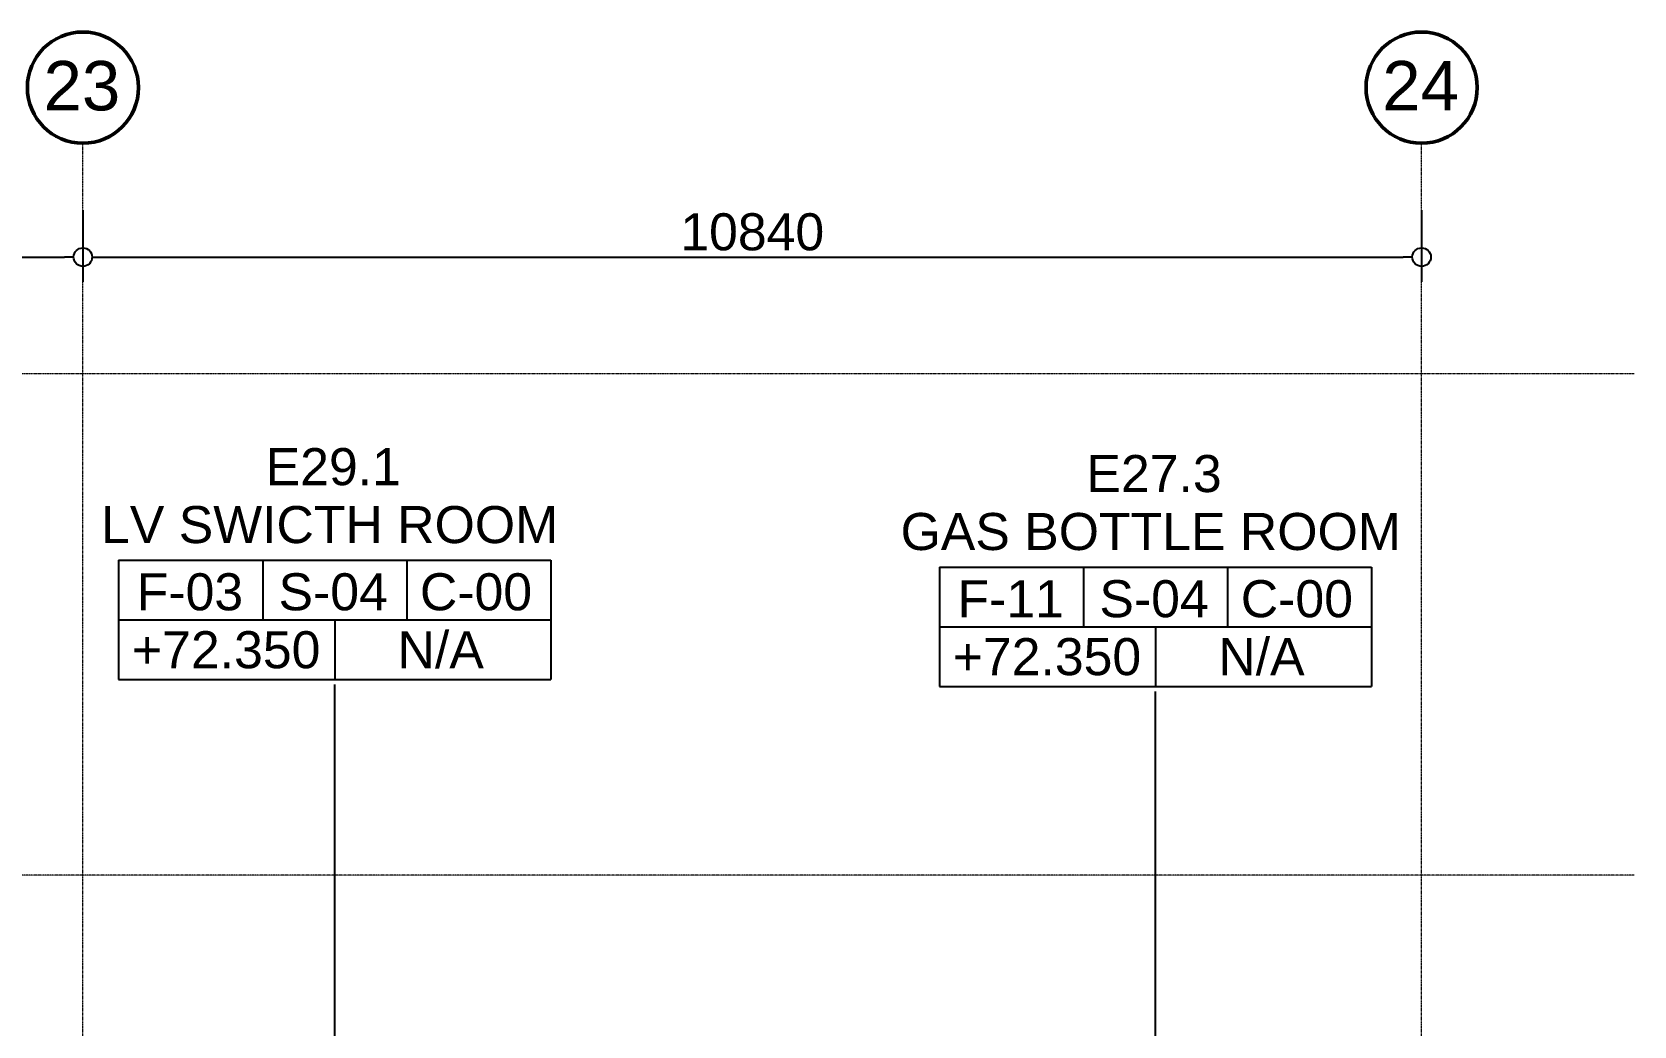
# Model space of a CAD drawing. Header units: millimetres. Extents: x -725999 to -647408, y -21008 to 19019.
# Drawn here: x -665294 to -652322, y 10974 to 19019 of the extents above; entities that cross this region are included whole.
import ezdxf

# ---------------------------------------------------------------- set-up
doc = ezdxf.new("R2010")
doc.units = ezdxf.units.MM
doc.linetypes.add('DPA_Grid _ Level 100', pattern=[10, 5.5, -1.6, 1.3, -1.6])
for name, color, linetype, lineweight in [('A-ANNO-DIMS', 1, 'Continuous', 9), ('A-ROOM-IDEN', 3, 'Continuous', 25), ('A-ROOM-LINE', 3, 'Continuous', 25), ('S-GRID', 251, 'Continuous', 9), ('S-GRID-IDEN', 3, 'Continuous', 50)]:
    doc.layers.add(name, color=color, linetype=linetype, lineweight=lineweight)
doc.styles.add('Arial', font='arial.ttf', dxfattribs={"height": 400})
doc.styles.add('Arial_2', font='arial.ttf', dxfattribs={"height": 300})
doc.dimstyles.new('DPA-DIM-3_0_C-C', dxfattribs={"dimscale": 304.8, "dimtxt": 306.07782, "dimasz": 0.492126, "dimexe": 0.656168, "dimexo": 0.0625, "dimgap": 0.164042, "dimtad": 1, "dimdec": 0, "dimzin": 0, "dimdsep": 46, "dimtxsty": 'Arial_2', "dimblk1": 'DOTBLANK', "dimblk2": 'DOTBLANK', "dimsah": 1, "dimcen": 0.09, "dimdle": 0.656168, "dimadec": 8, "dimazin": 0, "dimtfac": 1, "dimtdec": 4, "dimtix": 1, "dimtmove": 0, "dimatfit": 3, "dimfxl": 1.312336, "dimfxlon": 1, "dimtvp": 1, "dimtolj": 1, "dimtzin": 0, "dimarcsym": 2})

# ---------------------------------------------------------------- blocks, each defined once
blk = doc.blocks.new('DPA_Room Tag Box - Standard-4486259-4283-01 ENLARGED LOWER PLATFORM LEVEL - REFLECTED CEILING PLAN - SHEET 4')
at = {"layer": 'A-ROOM-LINE'}
for p, q in [((-17.5, -2.94), (-17.5, -12.6)), ((-17.5, -2.94), (17.5, -2.94)), ((-5.83, -2.94), (-5.83, -7.77)), ((5.83, -2.94), (5.83, -7.77)), ((17.5, -2.94), (17.5, -12.6)), ((-17.5, -7.77), (17.5, -7.77)), ((0, -7.77), (0, -12.6)), ((-17.5, -12.6), (17.5, -12.6))]:
    blk.add_line(p, q, dxfattribs=at)
blk = doc.blocks.new('Grid - 100 Scale-2291345-4283-01 ENLARGED LOWER PLATFORM LEVEL - REFLECTED CEILING PLAN - SHEET 4')
at = {"layer": 'S-GRID-IDEN'}
blk.add_circle((0, 0), 4.5, dxfattribs=at)
blk = doc.blocks.new('_DotBlank')
at = {"color": 0, "linetype": 'ByBlock', "lineweight": -2}
blk.add_line((-0.5, 0), (-1, 0), dxfattribs=at)
blk.add_circle((0, 0), 0.5, dxfattribs=at)
blk = doc.blocks.new('*D749')
at = {"layer": 'A-ANNO-DIMS', "color": 0, "lineweight": -2, "transparency": 16777216}
for p, q in [((21355, 22119), (21355, 21538)), ((32755, 22119), (32755, 21538)), ((21505, 21738), (32605, 21738))]:
    blk.add_line(p, q, dxfattribs=at)
at = {"layer": 'Defpoints', "color": 0, "transparency": 16777216}
for p in [(21355, 22138), (32755, 22138), (32755, 21738)]:
    blk.add_point(p, dxfattribs=at)
at = {"layer": 'A-ANNO-DIMS', "color": 0, "lineweight": -2, "transparency": 16777216, "xscale": 150, "yscale": 150, "zscale": 150, "rotation": 180}
blk.add_blockref('_DotBlank', (21355, 21738), dxfattribs=at)
at = {"layer": 'A-ANNO-DIMS', "color": 0, "lineweight": -2, "transparency": 16777216, "xscale": 150, "yscale": 150, "zscale": 150}
blk.add_blockref('_DotBlank', (32755, 21738), dxfattribs=at)
at = {"layer": 'A-ANNO-DIMS', "color": 0, "transparency": 16777216, "insert": (27055, 21941), "char_height": 300, "width": 1384.41, "attachment_point": 5, "style": 'Arial_2'}
blk.add_mtext('\\A1;11400', dxfattribs=at)
blk = doc.blocks.new('*D750')
at = {"layer": 'A-ANNO-DIMS', "color": 0, "lineweight": -2, "transparency": 16777216}
for p, q in [((32755, 22119), (32755, 21538)), ((43595, 22119), (43595, 21538)), ((32905, 21738), (43445, 21738))]:
    blk.add_line(p, q, dxfattribs=at)
at = {"layer": 'Defpoints', "color": 0, "transparency": 16777216}
for p in [(32755, 22138), (43595, 22138), (43595, 21738)]:
    blk.add_point(p, dxfattribs=at)
at = {"layer": 'A-ANNO-DIMS', "color": 0, "lineweight": -2, "transparency": 16777216, "xscale": 150, "yscale": 150, "zscale": 150, "rotation": 180}
blk.add_blockref('_DotBlank', (32755, 21738), dxfattribs=at)
at = {"layer": 'A-ANNO-DIMS', "color": 0, "lineweight": -2, "transparency": 16777216, "xscale": 150, "yscale": 150, "zscale": 150}
blk.add_blockref('_DotBlank', (43595, 21738), dxfattribs=at)
at = {"layer": 'A-ANNO-DIMS', "color": 0, "transparency": 16777216, "insert": (38175, 21941), "char_height": 300, "width": 1384.41, "attachment_point": 5, "style": 'Arial_2'}
blk.add_mtext('\\A1;10840', dxfattribs=at)
blk = doc.blocks.new('*U744')
at = {"layer": 'S-GRID', "linetype": 'DPA_Grid _ Level 100'}
for p, q in [((32755.1, -16466.6), (32755.1, 22660)), ((43595.1, -16466.6), (43595.1, 22660)), ((45315.1, 20793), (-27001, 20793)), ((45315.1, 16735), (-27001, 16735))]:
    blk.add_line(p, q, dxfattribs=at)
at = {"layer": 'S-GRID-IDEN', "xscale": 99.99999999999993, "yscale": 99.99999999999993, "zscale": 99.99999999999993}
for p in [(32755.1, 23110), (43595.1, 23110)]:
    blk.add_blockref('Grid - 100 Scale-2291345-4283-01 ENLARGED LOWER PLATFORM LEVEL - REFLECTED CEILING PLAN - SHEET 4', p, dxfattribs=at)
at = {"layer": 'S-GRID-IDEN', "lineweight": 9, "char_height": 400, "width": 753.586, "attachment_point": 1, "style": 'Arial'}
for s, insert in [('23', (32436.3, 23325.8)), ('24', (43276.3, 23325.8))]:
    blk.add_mtext(s, dxfattribs=dict(at, insert=insert))
at = {"layer": 'A-ANNO-DIMS'}
for base, p1, p2, override, picture, middle in [((32755.1, 21738.1), (21355.1, 22138.1), (32755.1, 22138.1), {"dimpost": '<>', "dimfxl": 11400}, '*D749', (27055.1, 21941.3)), ((43595.1, 21738.1), (32755.1, 22138.1), (43595.1, 22138.1), {"dimpost": '<>', "dimfxl": 10840}, '*D750', (38175.1, 21941.3))]:
    dim = blk.add_linear_dim(base=base, p1=p1, p2=p2, dimstyle='DPA-DIM-3_0_C-C', override=override, dxfattribs=at)
    dim.commit()
    dim.dimension.update_dxf_attribs({"geometry": picture, "text_midpoint": middle})

msp = doc.modelspace()

# ---------------------------------------------------------------- linework, layer by layer
at = {"layer": 'A-ROOM-IDEN'}
for p, q in [((-662843, 5615), (-662843, 13738)), ((-656197, 4048), (-656197, 13682))]:
    msp.add_line(p, q, dxfattribs=at)

# ---------------------------------------------------------------- block references
msp.add_blockref('*U744', (-697637, -4541))
at = {"layer": 'A-ROOM-IDEN', "xscale": 99.99999999999993, "yscale": 99.99999999999993, "zscale": 99.99999999999993}
for p in [(-662843, 15038), (-656197, 14982)]:
    msp.add_blockref('DPA_Room Tag Box - Standard-4486259-4283-01 ENLARGED LOWER PLATFORM LEVEL - REFLECTED CEILING PLAN - SHEET 4', p, dxfattribs=at)

# ---------------------------------------------------------------- texts
at = {"layer": 'A-ROOM-IDEN', "lineweight": 9, "char_height": 300, "attachment_point": 1, "style": 'Arial_2'}
for s, insert, width in [('E29.1', (-663402, 15651), 1354.85), ('E27.3', (-656756, 15595), 1354.85), ('LV SWICTH ROOM', (-664735, 15182), 4577.64), ('GAS BOTTLE ROOM', (-658261, 15126), 4994.51), ('F-03', (-664446, 14638), 1058.23), ('S-04', (-663298, 14638), 1090.29), ('C-00', (-662153, 14638), 1114.35), ('F-11', (-657800, 14582), 1058.23), ('S-04', (-656651, 14582), 1090.29), ('C-00', (-655506, 14582), 1114.35), ('+72.350', (-664485, 14169), 1883.97), ('N/A', (-662334, 14169), 857.81), ('+72.350', (-657839, 14113), 1883.97), ('N/A', (-655688, 14113), 857.81)]:
    msp.add_mtext(s, dxfattribs=dict(at, insert=insert, width=width))

doc.saveas('drawing.dxf')
